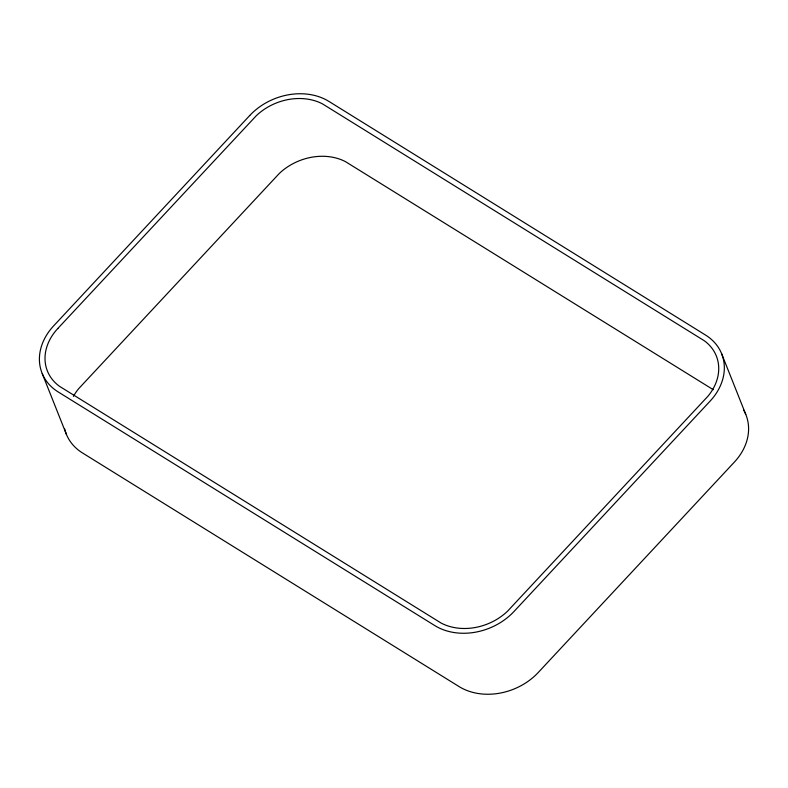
<?xml version="1.0" encoding="UTF-8"?>
<svg xmlns="http://www.w3.org/2000/svg" width="788" height="788" viewBox="0 0 788 788"><rect width="100%" height="100%" fill="white"/><g stroke="black" fill="none" stroke-linecap="round" stroke-linejoin="round"><path stroke-width="1.18" d="M713.268 389.696L345.538 161.678A51.772 41.4 -21.7 0 0 279.287 173.478L78.702 388.651A51.772 41.4 -21.7 0 0 73.402 396.374M721.513 353.448L745.783 414.429M42.217 373.561L66.487 434.543M743.547 409.927A57.534 46.009 -21.7 0 1 734.357 462.113L538.273 672.469A57.534 46.009 -21.7 0 1 459.069 686.575L82.405 452.893A57.534 46.009 -21.7 0 1 64.646 428.8M57.888 328.409L55.712 330.881A51.772 41.4 -21.7 0 0 59.484 386.297L441.073 623.032A51.772 41.4 -21.7 0 0 507.541 611.202L708.028 396.128A51.772 41.4 -21.7 0 0 704.245 340.712L322.548 103.918A51.772 41.4 -21.7 0 0 256.297 115.708L57.888 328.409M249.727 115.521L53.643 325.877A57.534 46.009 -21.7 0 0 58.145 391.912L434.809 625.593A57.534 46.009 -21.7 0 0 514.003 611.488L710.096 401.131A57.534 46.009 -21.7 0 0 705.595 335.097L328.931 101.416A57.534 46.009 -21.7 0 0 249.727 115.521"/></g></svg>
